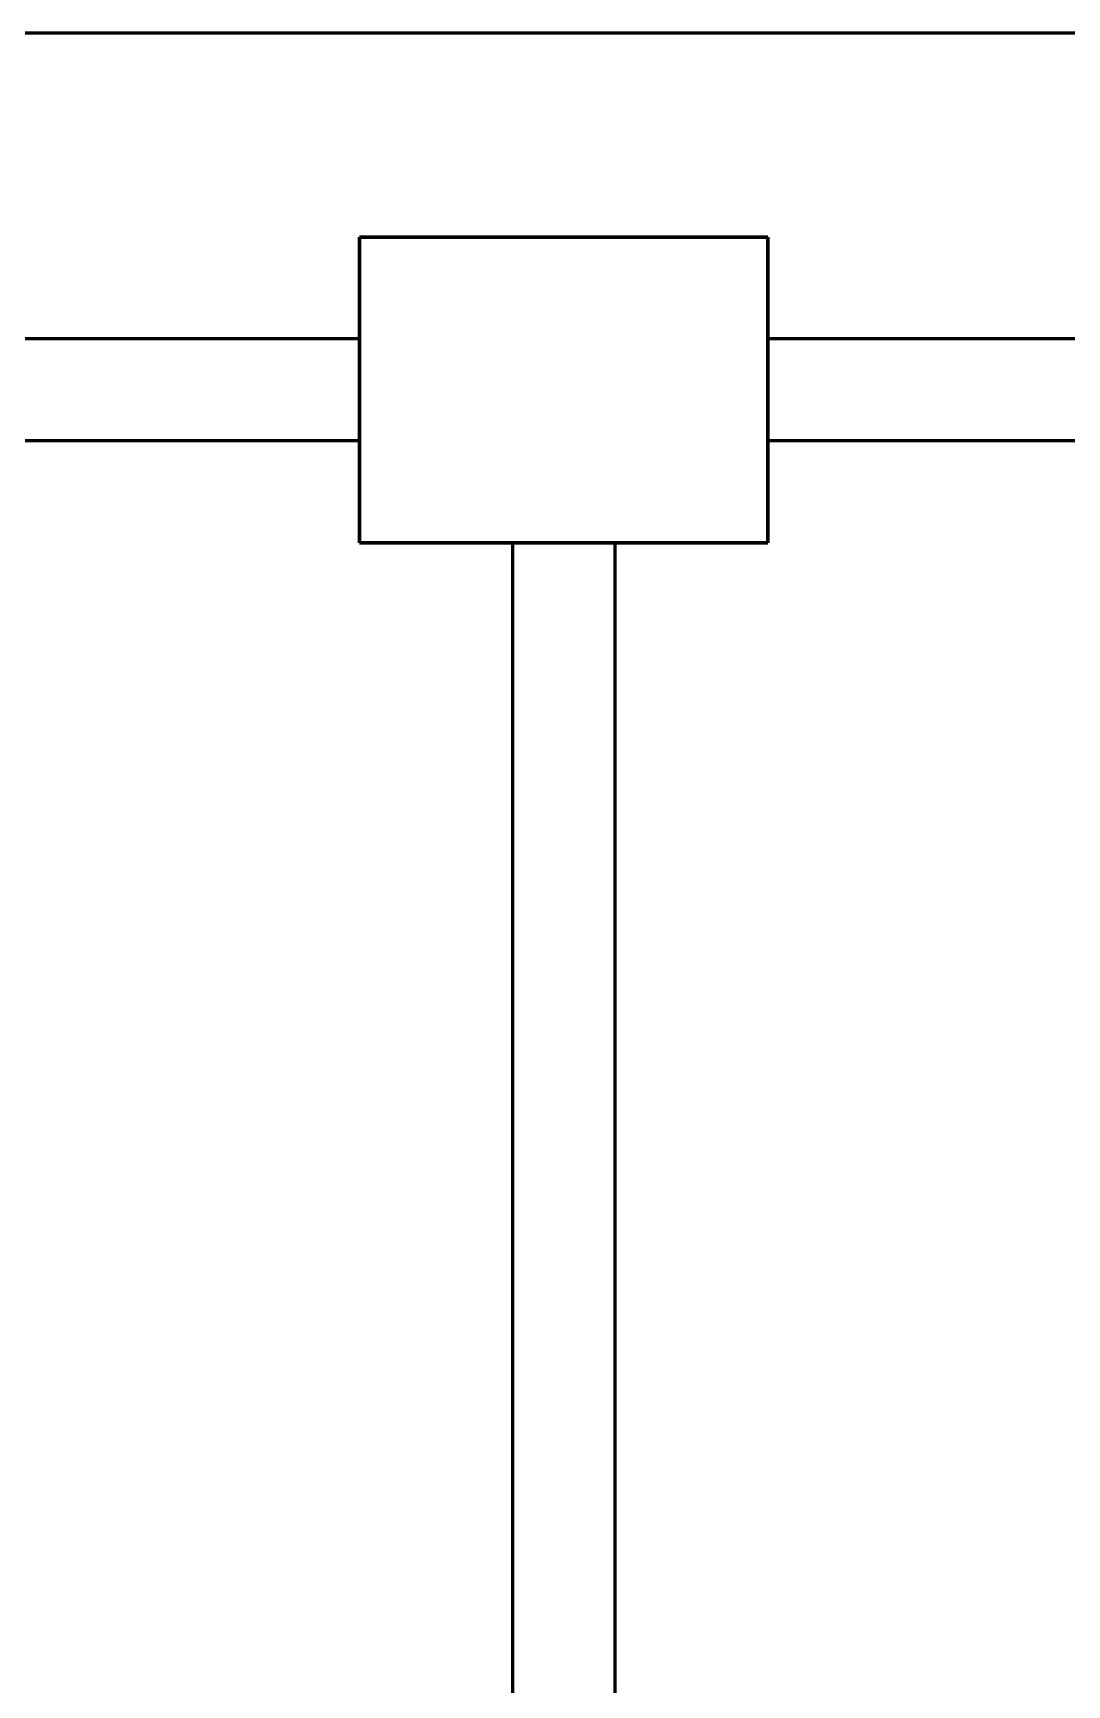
# Model space of a CAD drawing. Extents: x 0 to 297, y 0 to 292.
# Drawn here: x 185.04 to 190.11, y 106.42 to 114.52 of the extents above; entities that cross this region are included whole.
import ezdxf

# ---------------------------------------------------------------- set-up
doc = ezdxf.new("R2010")
doc.units = 0
doc.header["$MEASUREMENT"] = 0
doc.linetypes.add('K5LT_BASIC', pattern=[0])
doc.layers.add('Системный слой', color=7, linetype='Continuous')

# ---------------------------------------------------------------- blocks, each defined once
blk = doc.blocks.new('*U')
at = {"layer": 'Системный слой', "linetype": 'K5LT_BASIC', "lineweight": 60}
for p, q in [((188.6417, 113.5189), (186.6417, 113.5189)), ((186.6417, 113.5189), (186.6417, 112.0189)), ((188.6417, 113.5189), (186.6417, 113.5189)), ((186.6417, 113.5189), (186.6417, 112.0189)), ((188.6417, 113.5189), (186.6417, 113.5189)), ((186.6417, 113.5189), (186.6417, 112.0189)), ((188.6417, 112.0189), (188.6417, 113.5189)), ((188.6417, 112.0189), (188.6417, 113.5189)), ((188.6417, 112.0189), (188.6417, 113.5189)), ((186.6417, 112.0189), (188.6417, 112.0189)), ((186.6417, 112.0189), (188.6417, 112.0189)), ((186.6417, 112.0189), (188.6417, 112.0189))]:
    blk.add_line(p, q, dxfattribs=at)

msp = doc.modelspace()

# ---------------------------------------------------------------- linework, layer by layer
at = {"layer": 'Системный слой', "linetype": 'K5LT_BASIC', "lineweight": 60}
for p, q in [((196.6417, 114.5189), (114.642, 114.5189)), ((186.6417, 113.5189), (186.6417, 112.0189)), ((188.6417, 113.5189), (186.6417, 113.5189)), ((186.6417, 112.0189), (186.6417, 113.5189)), ((186.6417, 113.5189), (186.6417, 112.0189)), ((186.6417, 113.5189), (188.6417, 113.5189)), ((186.6417, 113.5189), (186.6417, 112.0189)), ((188.6417, 113.5189), (186.6417, 113.5189)), ((186.6417, 112.0189), (186.6417, 113.5189)), ((186.6417, 113.5189), (186.6417, 112.0189)), ((186.6417, 113.5189), (188.6417, 113.5189)), ((186.6417, 113.5189), (186.6417, 112.0189)), ((188.6417, 113.5189), (186.6417, 113.5189)), ((186.6417, 112.0189), (186.6417, 113.5189)), ((186.6417, 113.5189), (186.6417, 112.0189)), ((186.6417, 113.5189), (188.6417, 113.5189)), ((188.6417, 113.5189), (188.6417, 112.0189)), ((188.6417, 113.5189), (188.6417, 112.0189)), ((188.6417, 113.5189), (188.6417, 112.0189)), ((188.6417, 113.5189), (188.6417, 112.0189)), ((188.6417, 113.5189), (188.6417, 112.0189)), ((188.6417, 113.5189), (188.6417, 112.0189)), ((188.6417, 113.5189), (188.6417, 112.0189)), ((188.6417, 113.5189), (188.6417, 112.0189)), ((188.6417, 113.5189), (188.6417, 112.0189)), ((186.6413, 113.0191), (180.6417, 113.0191)), ((194.6413, 113.0191), (188.6417, 113.0191)), ((186.6417, 112.5189), (180.6417, 112.5189)), ((194.6417, 112.5189), (188.6417, 112.5189)), ((186.6417, 112.0189), (188.6417, 112.0189)), ((186.6417, 112.0189), (188.6417, 112.0189)), ((188.6417, 112.0189), (186.6417, 112.0189)), ((186.6417, 112.0189), (188.6417, 112.0189)), ((186.6417, 112.0189), (188.6417, 112.0189)), ((186.6417, 112.0189), (188.6417, 112.0189)), ((188.6417, 112.0189), (186.6417, 112.0189)), ((186.6417, 112.0189), (188.6417, 112.0189)), ((186.6417, 112.0189), (188.6417, 112.0189)), ((186.6417, 112.0189), (188.6417, 112.0189)), ((188.6417, 112.0189), (186.6417, 112.0189)), ((186.6417, 112.0189), (188.6417, 112.0189)), ((187.8917, 112.0189), (187.1417, 112.0189)), ((187.8917, 112.0189), (187.1417, 112.0189)), ((187.8917, 112.0189), (187.1417, 112.0189)), ((187.8917, 112.0189), (187.1417, 112.0189)), ((187.8917, 112.0189), (187.1417, 112.0189)), ((187.8917, 112.0189), (187.1417, 112.0189)), ((187.3913, 112.0189), (187.3913, 106.5779)), ((187.3913, 112.0189), (187.3913, 100.5189)), ((187.8917, 112.0189), (187.8917, 101.2689)), ((188.142, 112.0193), (188.6417, 112.0189)), ((188.142, 112.0193), (188.6417, 112.0189)), ((188.142, 112.0193), (188.6417, 112.0189)), ((187.3913, 106.5779), (187.3913, 101.2689))]:
    msp.add_line(p, q, dxfattribs=at)

# ---------------------------------------------------------------- block references
at = {"layer": 'Системный слой'}
msp.add_blockref('*U', (0, 0), dxfattribs=at)
msp.add_blockref('*U', (0, 0), dxfattribs=at)
msp.add_blockref('*U', (0, 0), dxfattribs=at)
msp.add_blockref('*U', (0, 0), dxfattribs=at)
msp.add_blockref('*U', (0, 0), dxfattribs=at)
msp.add_blockref('*U', (0, 0), dxfattribs=at)
msp.add_blockref('*U', (0, 0), dxfattribs=at)
msp.add_blockref('*U', (0, 0), dxfattribs=at)
msp.add_blockref('*U', (0, 0), dxfattribs=at)
msp.add_blockref('*U', (0, 0), dxfattribs=at)
msp.add_blockref('*U', (0, 0), dxfattribs=at)
msp.add_blockref('*U', (0, 0), dxfattribs=at)
msp.add_blockref('*U', (0, 0), dxfattribs=at)
msp.add_blockref('*U', (0, 0), dxfattribs=at)
msp.add_blockref('*U', (0, 0), dxfattribs=at)
msp.add_blockref('*U', (0, 0), dxfattribs=at)
msp.add_blockref('*U', (0, 0), dxfattribs=at)
msp.add_blockref('*U', (0, 0), dxfattribs=at)
msp.add_blockref('*U', (0, 0), dxfattribs=at)
msp.add_blockref('*U', (0, 0), dxfattribs=at)
msp.add_blockref('*U', (0, 0), dxfattribs=at)
msp.add_blockref('*U', (0, 0), dxfattribs=at)
msp.add_blockref('*U', (0, 0), dxfattribs=at)
msp.add_blockref('*U', (0, 0), dxfattribs=at)
msp.add_blockref('*U', (0, 0), dxfattribs=at)
msp.add_blockref('*U', (0, 0), dxfattribs=at)
msp.add_blockref('*U', (0, 0), dxfattribs=at)
msp.add_blockref('*U', (0, 0), dxfattribs=at)
msp.add_blockref('*U', (0, 0), dxfattribs=at)
msp.add_blockref('*U', (0, 0), dxfattribs=at)
msp.add_blockref('*U', (0, 0), dxfattribs=at)
msp.add_blockref('*U', (0, 0), dxfattribs=at)
msp.add_blockref('*U', (0, 0), dxfattribs=at)
msp.add_blockref('*U', (0, 0), dxfattribs=at)
msp.add_blockref('*U', (0, 0), dxfattribs=at)
msp.add_blockref('*U', (0, 0), dxfattribs=at)
msp.add_blockref('*U', (0, 0), dxfattribs=at)
msp.add_blockref('*U', (0, 0), dxfattribs=at)
msp.add_blockref('*U', (0, 0), dxfattribs=at)
msp.add_blockref('*U', (0, 0), dxfattribs=at)
msp.add_blockref('*U', (0, 0), dxfattribs=at)
msp.add_blockref('*U', (0, 0), dxfattribs=at)
msp.add_blockref('*U', (0, 0), dxfattribs=at)
msp.add_blockref('*U', (0, 0), dxfattribs=at)
msp.add_blockref('*U', (0, 0), dxfattribs=at)
msp.add_blockref('*U', (0, 0), dxfattribs=at)
msp.add_blockref('*U', (0, 0), dxfattribs=at)
msp.add_blockref('*U', (0, 0), dxfattribs=at)
msp.add_blockref('*U', (0, 0), dxfattribs=at)
msp.add_blockref('*U', (0, 0), dxfattribs=at)
msp.add_blockref('*U', (0, 0), dxfattribs=at)
msp.add_blockref('*U', (0, 0), dxfattribs=at)
msp.add_blockref('*U', (0, 0), dxfattribs=at)
msp.add_blockref('*U', (0, 0), dxfattribs=at)
msp.add_blockref('*U', (0, 0), dxfattribs=at)
msp.add_blockref('*U', (0, 0), dxfattribs=at)
msp.add_blockref('*U', (0, 0), dxfattribs=at)
msp.add_blockref('*U', (0, 0), dxfattribs=at)
msp.add_blockref('*U', (0, 0), dxfattribs=at)
msp.add_blockref('*U', (0, 0), dxfattribs=at)
msp.add_blockref('*U', (0, 0), dxfattribs=at)
msp.add_blockref('*U', (0, 0), dxfattribs=at)
msp.add_blockref('*U', (0, 0), dxfattribs=at)
msp.add_blockref('*U', (0, 0), dxfattribs=at)
msp.add_blockref('*U', (0, 0), dxfattribs=at)
msp.add_blockref('*U', (0, 0), dxfattribs=at)
msp.add_blockref('*U', (0, 0), dxfattribs=at)
msp.add_blockref('*U', (0, 0), dxfattribs=at)
msp.add_blockref('*U', (0, 0), dxfattribs=at)
msp.add_blockref('*U', (0, 0), dxfattribs=at)
msp.add_blockref('*U', (0, 0), dxfattribs=at)
msp.add_blockref('*U', (0, 0), dxfattribs=at)
msp.add_blockref('*U', (0, 0), dxfattribs=at)
msp.add_blockref('*U', (0, 0), dxfattribs=at)
msp.add_blockref('*U', (0, 0), dxfattribs=at)
msp.add_blockref('*U', (0, 0), dxfattribs=at)
msp.add_blockref('*U', (0, 0), dxfattribs=at)
msp.add_blockref('*U', (0, 0), dxfattribs=at)
msp.add_blockref('*U', (0, 0), dxfattribs=at)
msp.add_blockref('*U', (0, 0), dxfattribs=at)
msp.add_blockref('*U', (0, 0), dxfattribs=at)
msp.add_blockref('*U', (0, 0), dxfattribs=at)
msp.add_blockref('*U', (0, 0), dxfattribs=at)
msp.add_blockref('*U', (0, 0), dxfattribs=at)
msp.add_blockref('*U', (0, 0), dxfattribs=at)
msp.add_blockref('*U', (0, 0), dxfattribs=at)
msp.add_blockref('*U', (0, 0), dxfattribs=at)
msp.add_blockref('*U', (0, 0), dxfattribs=at)
msp.add_blockref('*U', (0, 0), dxfattribs=at)
msp.add_blockref('*U', (0, 0), dxfattribs=at)
msp.add_blockref('*U', (0, 0), dxfattribs=at)
msp.add_blockref('*U', (0, 0), dxfattribs=at)
msp.add_blockref('*U', (0, 0), dxfattribs=at)
msp.add_blockref('*U', (0, 0), dxfattribs=at)
msp.add_blockref('*U', (0, 0), dxfattribs=at)
msp.add_blockref('*U', (0, 0), dxfattribs=at)
msp.add_blockref('*U', (0, 0), dxfattribs=at)
msp.add_blockref('*U', (0, 0), dxfattribs=at)
msp.add_blockref('*U', (0, 0), dxfattribs=at)
msp.add_blockref('*U', (0, 0), dxfattribs=at)
msp.add_blockref('*U', (0, 0), dxfattribs=at)
msp.add_blockref('*U', (0, 0), dxfattribs=at)
msp.add_blockref('*U', (0, 0), dxfattribs=at)
msp.add_blockref('*U', (0, 0), dxfattribs=at)
msp.add_blockref('*U', (0, 0), dxfattribs=at)
msp.add_blockref('*U', (0, 0), dxfattribs=at)
msp.add_blockref('*U', (0, 0), dxfattribs=at)
msp.add_blockref('*U', (0, 0), dxfattribs=at)
msp.add_blockref('*U', (0, 0), dxfattribs=at)
msp.add_blockref('*U', (0, 0), dxfattribs=at)
msp.add_blockref('*U', (0, 0), dxfattribs=at)
msp.add_blockref('*U', (0, 0), dxfattribs=at)
msp.add_blockref('*U', (0, 0), dxfattribs=at)
msp.add_blockref('*U', (0, 0), dxfattribs=at)
msp.add_blockref('*U', (0, 0), dxfattribs=at)
msp.add_blockref('*U', (0, 0), dxfattribs=at)
msp.add_blockref('*U', (0, 0), dxfattribs=at)
msp.add_blockref('*U', (0, 0), dxfattribs=at)
msp.add_blockref('*U', (0, 0), dxfattribs=at)
msp.add_blockref('*U', (0, 0), dxfattribs=at)
msp.add_blockref('*U', (0, 0), dxfattribs=at)
msp.add_blockref('*U', (0, 0), dxfattribs=at)
msp.add_blockref('*U', (0, 0), dxfattribs=at)
msp.add_blockref('*U', (0, 0), dxfattribs=at)
msp.add_blockref('*U', (0, 0), dxfattribs=at)
msp.add_blockref('*U', (0, 0), dxfattribs=at)
msp.add_blockref('*U', (0, 0), dxfattribs=at)
msp.add_blockref('*U', (0, 0), dxfattribs=at)
msp.add_blockref('*U', (0, 0), dxfattribs=at)
msp.add_blockref('*U', (0, 0), dxfattribs=at)
msp.add_blockref('*U', (0, 0), dxfattribs=at)
msp.add_blockref('*U', (0, 0), dxfattribs=at)
msp.add_blockref('*U', (0, 0), dxfattribs=at)
msp.add_blockref('*U', (0, 0), dxfattribs=at)
msp.add_blockref('*U', (0, 0), dxfattribs=at)
msp.add_blockref('*U', (0, 0), dxfattribs=at)
msp.add_blockref('*U', (0, 0), dxfattribs=at)
msp.add_blockref('*U', (0, 0), dxfattribs=at)
msp.add_blockref('*U', (0, 0), dxfattribs=at)
msp.add_blockref('*U', (0, 0), dxfattribs=at)
msp.add_blockref('*U', (0, 0), dxfattribs=at)
msp.add_blockref('*U', (0, 0), dxfattribs=at)
msp.add_blockref('*U', (0, 0), dxfattribs=at)
msp.add_blockref('*U', (0, 0), dxfattribs=at)
msp.add_blockref('*U', (0, 0), dxfattribs=at)
msp.add_blockref('*U', (0, 0), dxfattribs=at)
msp.add_blockref('*U', (0, 0), dxfattribs=at)
msp.add_blockref('*U', (0, 0), dxfattribs=at)
msp.add_blockref('*U', (0, 0), dxfattribs=at)
msp.add_blockref('*U', (0, 0), dxfattribs=at)
msp.add_blockref('*U', (0, 0), dxfattribs=at)
msp.add_blockref('*U', (0, 0), dxfattribs=at)
msp.add_blockref('*U', (0, 0), dxfattribs=at)
msp.add_blockref('*U', (0, 0), dxfattribs=at)
msp.add_blockref('*U', (0, 0), dxfattribs=at)
msp.add_blockref('*U', (0, 0), dxfattribs=at)
msp.add_blockref('*U', (0, 0), dxfattribs=at)
msp.add_blockref('*U', (0, 0), dxfattribs=at)
msp.add_blockref('*U', (0, 0), dxfattribs=at)
msp.add_blockref('*U', (0, 0), dxfattribs=at)
msp.add_blockref('*U', (0, 0), dxfattribs=at)
msp.add_blockref('*U', (0, 0), dxfattribs=at)
msp.add_blockref('*U', (0, 0), dxfattribs=at)
msp.add_blockref('*U', (0, 0), dxfattribs=at)
msp.add_blockref('*U', (0, 0), dxfattribs=at)
msp.add_blockref('*U', (0, 0), dxfattribs=at)
msp.add_blockref('*U', (0, 0), dxfattribs=at)
msp.add_blockref('*U', (0, 0), dxfattribs=at)
msp.add_blockref('*U', (0, 0), dxfattribs=at)
msp.add_blockref('*U', (0, 0), dxfattribs=at)
msp.add_blockref('*U', (0, 0), dxfattribs=at)
msp.add_blockref('*U', (0, 0), dxfattribs=at)
msp.add_blockref('*U', (0, 0), dxfattribs=at)
msp.add_blockref('*U', (0, 0), dxfattribs=at)
msp.add_blockref('*U', (0, 0), dxfattribs=at)
msp.add_blockref('*U', (0, 0), dxfattribs=at)
msp.add_blockref('*U', (0, 0), dxfattribs=at)
msp.add_blockref('*U', (0, 0), dxfattribs=at)
msp.add_blockref('*U', (0, 0), dxfattribs=at)
msp.add_blockref('*U', (0, 0), dxfattribs=at)
msp.add_blockref('*U', (0, 0), dxfattribs=at)
msp.add_blockref('*U', (0, 0), dxfattribs=at)
msp.add_blockref('*U', (0, 0), dxfattribs=at)
msp.add_blockref('*U', (0, 0), dxfattribs=at)
msp.add_blockref('*U', (0, 0), dxfattribs=at)
msp.add_blockref('*U', (0, 0), dxfattribs=at)
msp.add_blockref('*U', (0, 0), dxfattribs=at)
msp.add_blockref('*U', (0, 0), dxfattribs=at)
msp.add_blockref('*U', (0, 0), dxfattribs=at)
msp.add_blockref('*U', (0, 0), dxfattribs=at)
msp.add_blockref('*U', (0, 0), dxfattribs=at)
msp.add_blockref('*U', (0, 0), dxfattribs=at)
msp.add_blockref('*U', (0, 0), dxfattribs=at)
msp.add_blockref('*U', (0, 0), dxfattribs=at)
msp.add_blockref('*U', (0, 0), dxfattribs=at)
msp.add_blockref('*U', (0, 0), dxfattribs=at)
msp.add_blockref('*U', (0, 0), dxfattribs=at)
msp.add_blockref('*U', (0, 0), dxfattribs=at)
msp.add_blockref('*U', (0, 0), dxfattribs=at)
msp.add_blockref('*U', (0, 0), dxfattribs=at)
msp.add_blockref('*U', (0, 0), dxfattribs=at)
msp.add_blockref('*U', (0, 0), dxfattribs=at)
msp.add_blockref('*U', (0, 0), dxfattribs=at)
msp.add_blockref('*U', (0, 0), dxfattribs=at)
msp.add_blockref('*U', (0, 0), dxfattribs=at)
msp.add_blockref('*U', (0, 0), dxfattribs=at)
msp.add_blockref('*U', (0, 0), dxfattribs=at)
msp.add_blockref('*U', (0, 0), dxfattribs=at)
msp.add_blockref('*U', (0, 0), dxfattribs=at)
msp.add_blockref('*U', (0, 0), dxfattribs=at)
msp.add_blockref('*U', (0, 0), dxfattribs=at)
msp.add_blockref('*U', (0, 0), dxfattribs=at)
msp.add_blockref('*U', (0, 0), dxfattribs=at)
msp.add_blockref('*U', (0, 0), dxfattribs=at)
msp.add_blockref('*U', (0, 0), dxfattribs=at)
msp.add_blockref('*U', (0, 0), dxfattribs=at)
msp.add_blockref('*U', (0, 0), dxfattribs=at)
msp.add_blockref('*U', (0, 0), dxfattribs=at)
msp.add_blockref('*U', (0, 0), dxfattribs=at)
msp.add_blockref('*U', (0, 0), dxfattribs=at)
msp.add_blockref('*U', (0, 0), dxfattribs=at)
msp.add_blockref('*U', (0, 0), dxfattribs=at)
msp.add_blockref('*U', (0, 0), dxfattribs=at)
msp.add_blockref('*U', (0, 0), dxfattribs=at)
msp.add_blockref('*U', (0, 0), dxfattribs=at)
msp.add_blockref('*U', (0, 0), dxfattribs=at)
msp.add_blockref('*U', (0, 0), dxfattribs=at)
msp.add_blockref('*U', (0, 0), dxfattribs=at)
msp.add_blockref('*U', (0, 0), dxfattribs=at)
msp.add_blockref('*U', (0, 0), dxfattribs=at)
msp.add_blockref('*U', (0, 0), dxfattribs=at)
msp.add_blockref('*U', (0, 0), dxfattribs=at)
msp.add_blockref('*U', (0, 0), dxfattribs=at)
msp.add_blockref('*U', (0, 0), dxfattribs=at)
msp.add_blockref('*U', (0, 0), dxfattribs=at)
msp.add_blockref('*U', (0, 0), dxfattribs=at)
msp.add_blockref('*U', (0, 0), dxfattribs=at)
msp.add_blockref('*U', (0, 0), dxfattribs=at)
msp.add_blockref('*U', (0, 0), dxfattribs=at)
msp.add_blockref('*U', (0, 0), dxfattribs=at)
msp.add_blockref('*U', (0, 0), dxfattribs=at)
msp.add_blockref('*U', (0, 0), dxfattribs=at)
msp.add_blockref('*U', (0, 0), dxfattribs=at)
msp.add_blockref('*U', (0, 0), dxfattribs=at)
msp.add_blockref('*U', (0, 0), dxfattribs=at)
msp.add_blockref('*U', (0, 0), dxfattribs=at)
msp.add_blockref('*U', (0, 0), dxfattribs=at)
msp.add_blockref('*U', (0, 0), dxfattribs=at)
msp.add_blockref('*U', (0, 0), dxfattribs=at)
msp.add_blockref('*U', (0, 0), dxfattribs=at)
msp.add_blockref('*U', (0, 0), dxfattribs=at)
msp.add_blockref('*U', (0, 0), dxfattribs=at)
msp.add_blockref('*U', (0, 0), dxfattribs=at)
msp.add_blockref('*U', (0, 0), dxfattribs=at)
msp.add_blockref('*U', (0, 0), dxfattribs=at)
msp.add_blockref('*U', (0, 0), dxfattribs=at)
msp.add_blockref('*U', (0, 0), dxfattribs=at)
msp.add_blockref('*U', (0, 0), dxfattribs=at)
msp.add_blockref('*U', (0, 0), dxfattribs=at)
msp.add_blockref('*U', (0, 0), dxfattribs=at)
msp.add_blockref('*U', (0, 0), dxfattribs=at)
msp.add_blockref('*U', (0, 0), dxfattribs=at)
msp.add_blockref('*U', (0, 0), dxfattribs=at)
msp.add_blockref('*U', (0, 0), dxfattribs=at)
msp.add_blockref('*U', (0, 0), dxfattribs=at)
msp.add_blockref('*U', (0, 0), dxfattribs=at)
msp.add_blockref('*U', (0, 0), dxfattribs=at)
msp.add_blockref('*U', (0, 0), dxfattribs=at)
msp.add_blockref('*U', (0, 0), dxfattribs=at)
msp.add_blockref('*U', (0, 0), dxfattribs=at)
msp.add_blockref('*U', (0, 0), dxfattribs=at)
msp.add_blockref('*U', (0, 0), dxfattribs=at)
msp.add_blockref('*U', (0, 0), dxfattribs=at)
msp.add_blockref('*U', (0, 0), dxfattribs=at)
msp.add_blockref('*U', (0, 0), dxfattribs=at)
msp.add_blockref('*U', (0, 0), dxfattribs=at)
msp.add_blockref('*U', (0, 0), dxfattribs=at)
msp.add_blockref('*U', (0, 0), dxfattribs=at)
msp.add_blockref('*U', (0, 0), dxfattribs=at)
msp.add_blockref('*U', (0, 0), dxfattribs=at)
msp.add_blockref('*U', (0, 0), dxfattribs=at)
msp.add_blockref('*U', (0, 0), dxfattribs=at)
msp.add_blockref('*U', (0, 0), dxfattribs=at)
msp.add_blockref('*U', (0, 0), dxfattribs=at)
msp.add_blockref('*U', (0, 0), dxfattribs=at)
msp.add_blockref('*U', (0, 0), dxfattribs=at)
msp.add_blockref('*U', (0, 0), dxfattribs=at)
msp.add_blockref('*U', (0, 0), dxfattribs=at)
msp.add_blockref('*U', (0, 0), dxfattribs=at)
msp.add_blockref('*U', (0, 0), dxfattribs=at)
msp.add_blockref('*U', (0, 0), dxfattribs=at)
msp.add_blockref('*U', (0, 0), dxfattribs=at)
msp.add_blockref('*U', (0, 0), dxfattribs=at)
msp.add_blockref('*U', (0, 0), dxfattribs=at)
msp.add_blockref('*U', (0, 0), dxfattribs=at)
msp.add_blockref('*U', (0, 0), dxfattribs=at)
msp.add_blockref('*U', (0, 0), dxfattribs=at)
msp.add_blockref('*U', (0, 0), dxfattribs=at)
msp.add_blockref('*U', (0, 0), dxfattribs=at)
msp.add_blockref('*U', (0, 0), dxfattribs=at)
msp.add_blockref('*U', (0, 0), dxfattribs=at)
msp.add_blockref('*U', (0, 0), dxfattribs=at)
msp.add_blockref('*U', (0, 0), dxfattribs=at)
msp.add_blockref('*U', (0, 0), dxfattribs=at)
msp.add_blockref('*U', (0, 0), dxfattribs=at)
msp.add_blockref('*U', (0, 0), dxfattribs=at)
msp.add_blockref('*U', (0, 0), dxfattribs=at)
msp.add_blockref('*U', (0, 0), dxfattribs=at)
msp.add_blockref('*U', (0, 0), dxfattribs=at)
msp.add_blockref('*U', (0, 0), dxfattribs=at)
msp.add_blockref('*U', (0, 0), dxfattribs=at)
msp.add_blockref('*U', (0, 0), dxfattribs=at)
msp.add_blockref('*U', (0, 0), dxfattribs=at)
msp.add_blockref('*U', (0, 0), dxfattribs=at)
msp.add_blockref('*U', (0, 0), dxfattribs=at)
msp.add_blockref('*U', (0, 0), dxfattribs=at)
msp.add_blockref('*U', (0, 0), dxfattribs=at)
msp.add_blockref('*U', (0, 0), dxfattribs=at)
msp.add_blockref('*U', (0, 0), dxfattribs=at)
msp.add_blockref('*U', (0, 0), dxfattribs=at)
msp.add_blockref('*U', (0, 0), dxfattribs=at)
msp.add_blockref('*U', (0, 0), dxfattribs=at)
msp.add_blockref('*U', (0, 0), dxfattribs=at)
msp.add_blockref('*U', (0, 0), dxfattribs=at)
msp.add_blockref('*U', (0, 0), dxfattribs=at)
msp.add_blockref('*U', (0, 0), dxfattribs=at)
msp.add_blockref('*U', (0, 0), dxfattribs=at)
msp.add_blockref('*U', (0, 0), dxfattribs=at)
msp.add_blockref('*U', (0, 0), dxfattribs=at)
msp.add_blockref('*U', (0, 0), dxfattribs=at)
msp.add_blockref('*U', (0, 0), dxfattribs=at)
msp.add_blockref('*U', (0, 0), dxfattribs=at)
msp.add_blockref('*U', (0, 0), dxfattribs=at)
msp.add_blockref('*U', (0, 0), dxfattribs=at)
msp.add_blockref('*U', (0, 0), dxfattribs=at)
msp.add_blockref('*U', (0, 0), dxfattribs=at)
msp.add_blockref('*U', (0, 0), dxfattribs=at)
msp.add_blockref('*U', (0, 0), dxfattribs=at)
msp.add_blockref('*U', (0, 0), dxfattribs=at)
msp.add_blockref('*U', (0, 0), dxfattribs=at)
msp.add_blockref('*U', (0, 0), dxfattribs=at)
msp.add_blockref('*U', (0, 0), dxfattribs=at)
msp.add_blockref('*U', (0, 0), dxfattribs=at)
msp.add_blockref('*U', (0, 0), dxfattribs=at)
msp.add_blockref('*U', (0, 0), dxfattribs=at)
msp.add_blockref('*U', (0, 0), dxfattribs=at)
msp.add_blockref('*U', (0, 0), dxfattribs=at)
msp.add_blockref('*U', (0, 0), dxfattribs=at)
msp.add_blockref('*U', (0, 0), dxfattribs=at)
msp.add_blockref('*U', (0, 0), dxfattribs=at)
msp.add_blockref('*U', (0, 0), dxfattribs=at)
msp.add_blockref('*U', (0, 0), dxfattribs=at)
msp.add_blockref('*U', (0, 0), dxfattribs=at)
msp.add_blockref('*U', (0, 0), dxfattribs=at)
msp.add_blockref('*U', (0, 0), dxfattribs=at)
msp.add_blockref('*U', (0, 0), dxfattribs=at)
msp.add_blockref('*U', (0, 0), dxfattribs=at)
msp.add_blockref('*U', (0, 0), dxfattribs=at)
msp.add_blockref('*U', (0, 0), dxfattribs=at)
msp.add_blockref('*U', (0, 0), dxfattribs=at)
msp.add_blockref('*U', (0, 0), dxfattribs=at)
msp.add_blockref('*U', (0, 0), dxfattribs=at)
msp.add_blockref('*U', (0, 0), dxfattribs=at)
msp.add_blockref('*U', (0, 0), dxfattribs=at)

doc.saveas('drawing.dxf')
